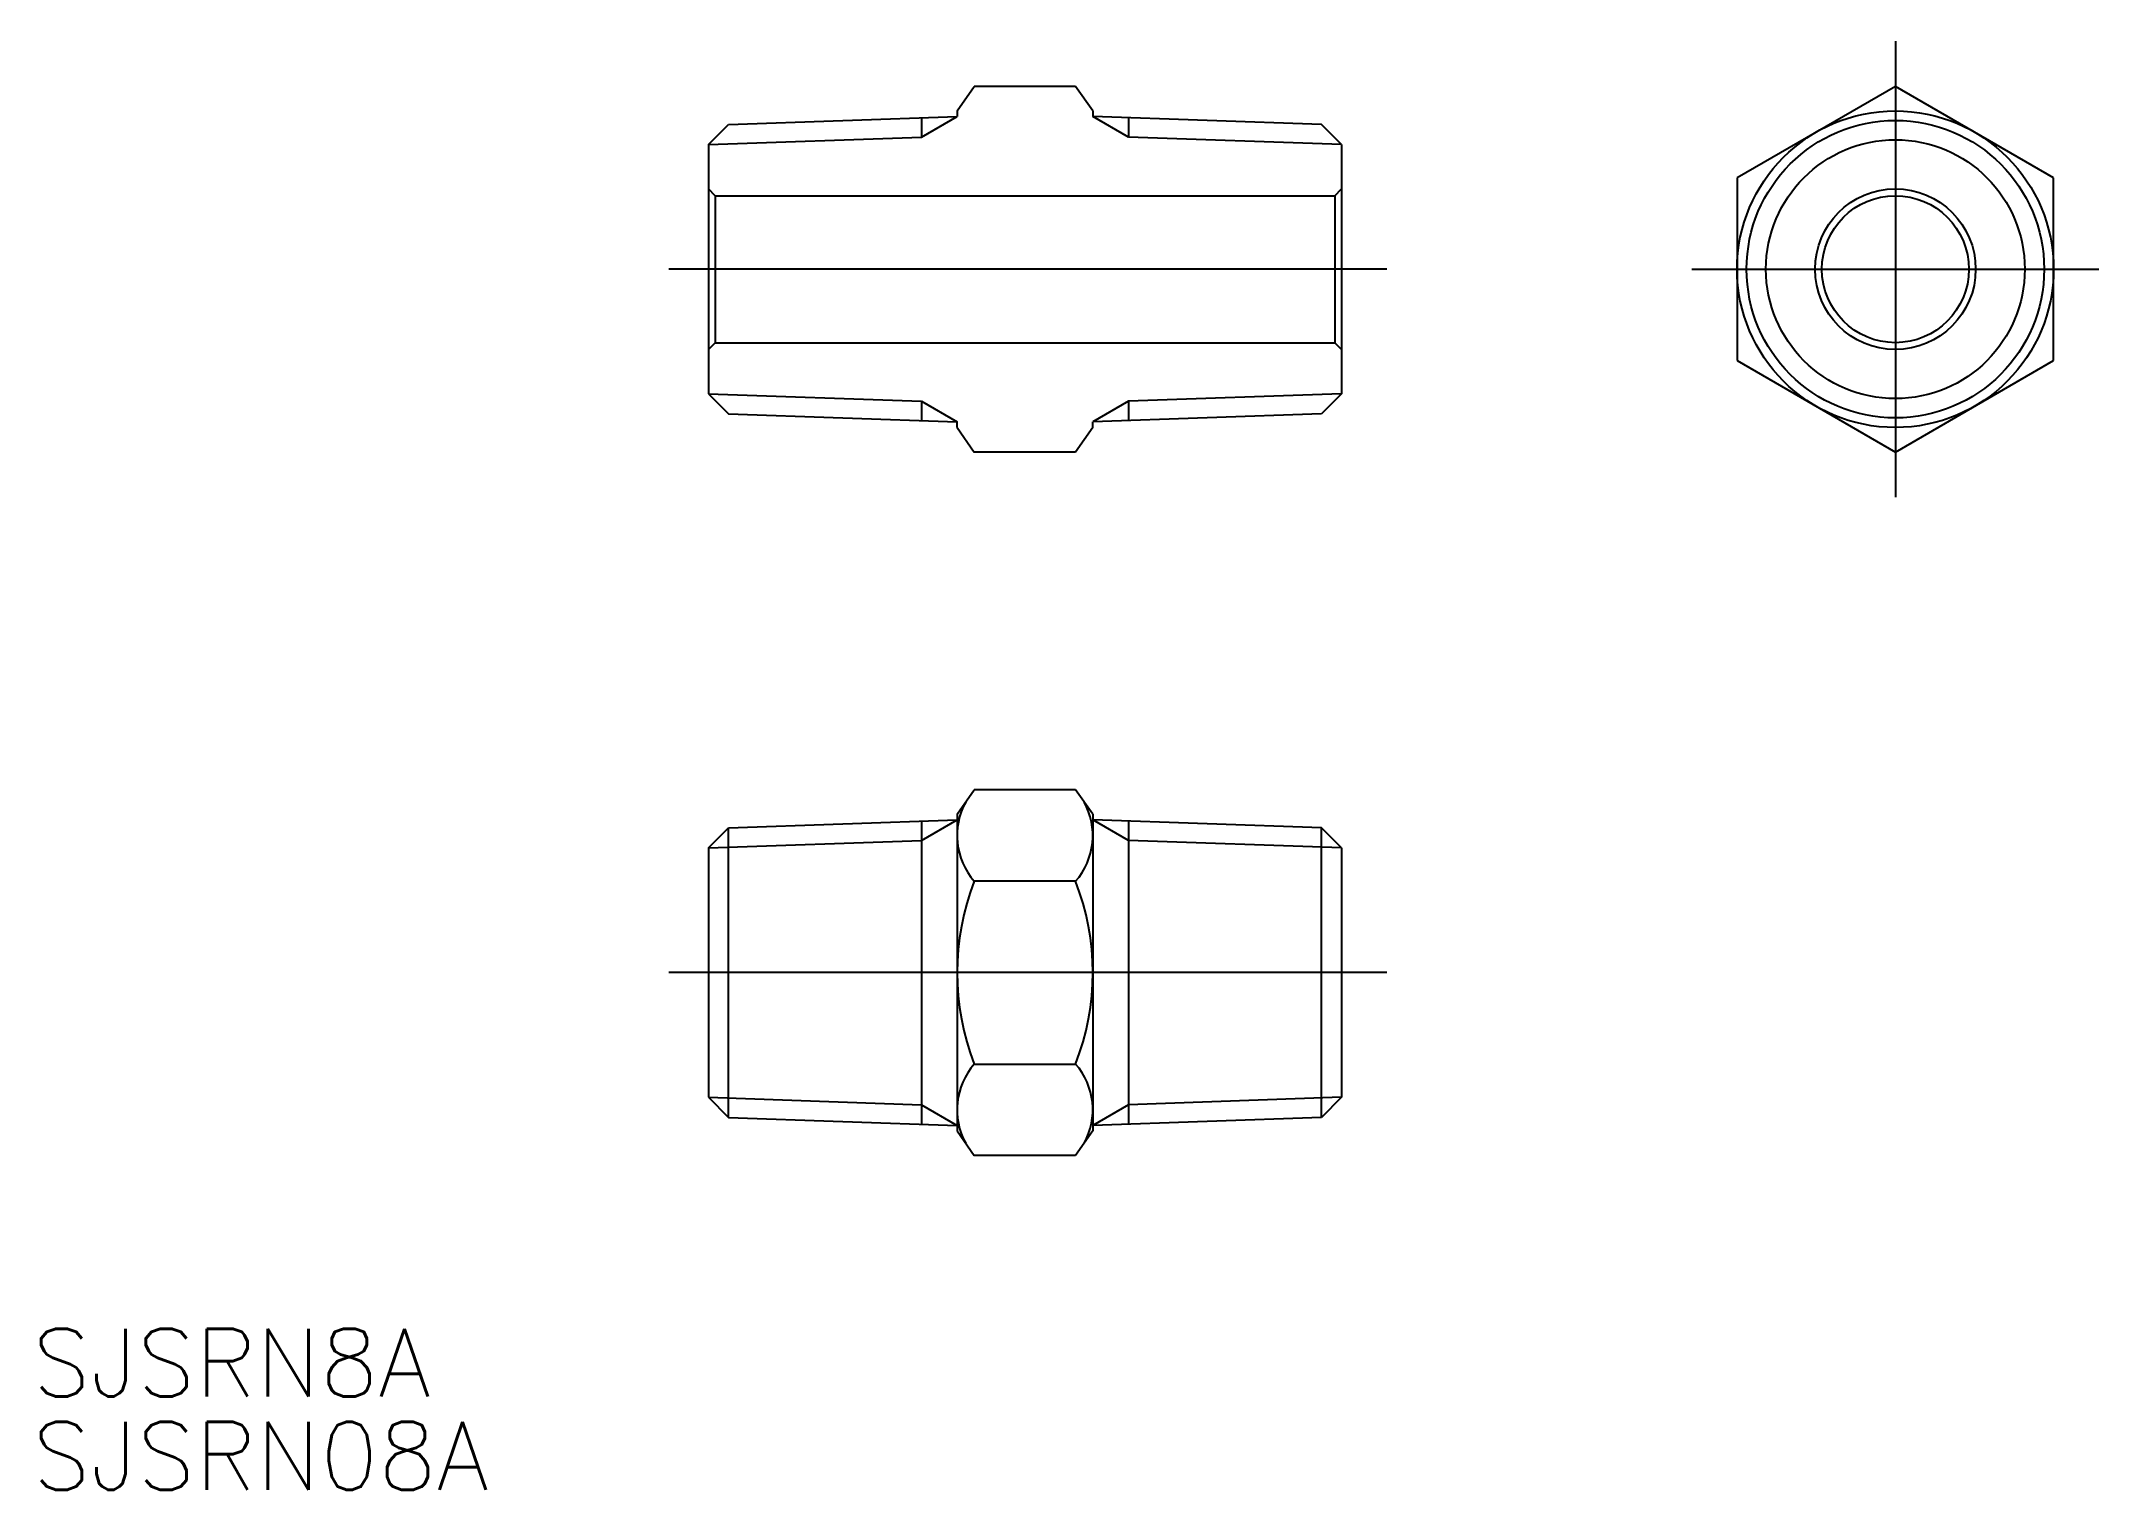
# Model space of a CAD drawing. Extents: x -82 to 9, y -54 to 10.1.
import ezdxf

# ---------------------------------------------------------------- set-up
doc = ezdxf.new("R2010")
doc.units = 0
doc.linetypes.add('CENTER', pattern=[50.8, 31.75, -6.35, 6.35, -6.35])
doc.layers.get('0').update_dxf_attribs({"linetype": 'CONTINUOUS'})
doc.layers.add('CENTER', color=1, linetype='CENTER')
doc.styles.get("Standard").update_dxf_attribs({"font": 'txt.shx', "height": 3, "bigfont": 'bigfont.shx'})

msp = doc.modelspace()

# ---------------------------------------------------------------- linework, layer by layer
at = {"color": 7, "linetype": 'CONTINUOUS'}
for p, q in [((-41.5, 7), (-40.742, 8.083)), ((-36.258, 8.083), (-40.742, 8.083)), ((-35.5, 7), (-36.258, 8.083)), ((0, 8.083), (-7, 4.041)), ((7, 4.041), (0, 8.083)), ((-52.5, 5.513), (-51.613, 6.4)), ((-51.613, 6.4), (-41.5, 6.753)), ((-43.078, 6.698), (-43.078, 5.842)), ((-41.5, 7), (-41.5, 6.753)), ((-35.5, 7), (-35.5, 6.753)), ((-25.387, 6.4), (-35.5, 6.753)), ((-33.922, 6.698), (-33.922, 5.842)), ((-24.5, 5.513), (-25.387, 6.4)), ((-52.5, 5.513), (-52.5, -5.513)), ((-24.5, 5.513), (-24.5, -5.513)), ((-7, 4.041), (-7, -4.041)), ((7, -4.041), (7, 4.041)), ((-52.2, 3.25), (-52.5, 3.55)), ((-52.2, 3.25), (-24.8, 3.25)), ((-52.2, 3.25), (-52.2, -3.25)), ((-24.8, 3.25), (-24.5, 3.55)), ((-24.8, 3.25), (-24.8, -3.25)), ((-52.5, -3.55), (-52.2, -3.25)), ((-52.2, -3.25), (-24.8, -3.25)), ((-24.5, -3.55), (-24.8, -3.25)), ((-7, -4.041), (0, -8.083)), ((0, -8.083), (7, -4.041)), ((-52.5, -5.513), (-51.613, -6.4)), ((-43.078, -5.842), (-43.078, -6.698)), ((-33.922, -5.842), (-33.922, -6.698)), ((-24.5, -5.513), (-25.387, -6.4)), ((-51.613, -6.4), (-41.5, -6.753)), ((-41.5, -7), (-41.5, -6.753)), ((-41.5, -7), (-40.742, -8.083)), ((-35.5, -7), (-36.258, -8.083)), ((-25.387, -6.4), (-35.5, -6.753)), ((-35.5, -7), (-35.5, -6.753)), ((-36.258, -8.083), (-40.742, -8.083)), ((-41.5, -24.104), (-40.742, -23.022)), ((-36.258, -23.022), (-40.742, -23.022)), ((-35.5, -24.104), (-36.258, -23.022)), ((-51.613, -24.705), (-41.5, -24.352)), ((-43.078, -24.407), (-43.078, -37.802)), ((-41.5, -24.104), (-41.5, -38.104)), ((-35.5, -24.104), (-35.5, -38.104)), ((-25.387, -24.705), (-35.5, -24.352)), ((-33.922, -24.407), (-33.922, -37.802)), ((-52.5, -25.592), (-51.613, -24.705)), ((-51.613, -37.504), (-51.613, -24.705)), ((-25.387, -37.504), (-25.387, -24.705)), ((-24.5, -25.592), (-25.387, -24.705)), ((-52.5, -25.592), (-52.5, -36.617)), ((-24.5, -25.592), (-24.5, -36.617)), ((-36.258, -27.063), (-40.742, -27.063)), ((-40.742, -35.146), (-36.258, -35.146)), ((-52.5, -36.617), (-51.613, -37.504)), ((-24.5, -36.617), (-25.387, -37.504)), ((-51.613, -37.504), (-41.5, -37.857)), ((-41.5, -38.104), (-40.742, -39.187)), ((-35.5, -38.104), (-36.258, -39.187)), ((-25.387, -37.504), (-35.5, -37.857)), ((-36.258, -39.187), (-40.742, -39.187))]:
    msp.add_line(p, q, dxfattribs=at)
at = {"color": 3, "linetype": 'CONTINUOUS'}
for p, q in [((-43.078, 5.842), (-41.5, 6.753)), ((-33.922, 5.842), (-35.5, 6.753)), ((-52.5, 5.513), (-43.078, 5.842)), ((-24.5, 5.513), (-33.922, 5.842)), ((-52.5, -5.513), (-43.078, -5.842)), ((-43.078, -5.842), (-41.5, -6.753)), ((-33.922, -5.842), (-35.5, -6.753)), ((-24.5, -5.513), (-33.922, -5.842)), ((-43.078, -25.263), (-41.5, -24.352)), ((-33.922, -25.263), (-35.5, -24.352)), ((-52.5, -25.592), (-43.078, -25.263)), ((-24.5, -25.592), (-33.922, -25.263)), ((-52.5, -36.617), (-43.078, -36.946)), ((-43.078, -36.946), (-41.5, -37.857)), ((-33.922, -36.946), (-35.5, -37.857)), ((-24.5, -36.617), (-33.922, -36.946))]:
    msp.add_line(p, q, dxfattribs=at)
at = {"color": 7, "linetype": 'CONTINUOUS'}
for radius in [7, 6.579, 3.55, 3.25]:
    msp.add_circle((0, 0), radius, dxfattribs=at)
at = {"color": 3, "linetype": 'CONTINUOUS'}
msp.add_circle((0, 0), 5.723, dxfattribs=at)
at = {"color": 7, "linetype": 'CONTINUOUS'}
for centre, radius, start, end in [((-38.428, -25.042), 3.072, 151.13621, 221.13621), ((-38.572, -25.042), 3.072, 318.86379, 28.86379), ((-30.351, -31.104), 11.149, 158.7474, 201.2526), ((-46.649, -31.104), 11.149, 338.7474, 21.2526), ((-38.428, -37.167), 3.072, 138.86379, 208.86379), ((-38.572, -37.167), 3.072, 331.13621, 41.13621)]:
    msp.add_arc(centre, radius, start, end, dxfattribs=at)
at = {"layer": 'CENTER', "color": 1, "linetype": 'CENTER'}
for p, q in [((0, 10.083), (0, -10.083)), ((-22.5, 0), (-54.5, 0)), ((-9, 0), (9, 0)), ((-22.5, -31.104), (-54.5, -31.104))]:
    msp.add_line(p, q, dxfattribs=at)

# ---------------------------------------------------------------- texts
at = {"color": 7, "linetype": 'CONTINUOUS'}
for s, p in [('SJSRN8A', (-82.401, -49.848)), ('SJSRN08A', (-82.401, -53.973))]:
    msp.add_text(s, height=3, dxfattribs=at).set_placement(p)

doc.saveas('drawing.dxf')
